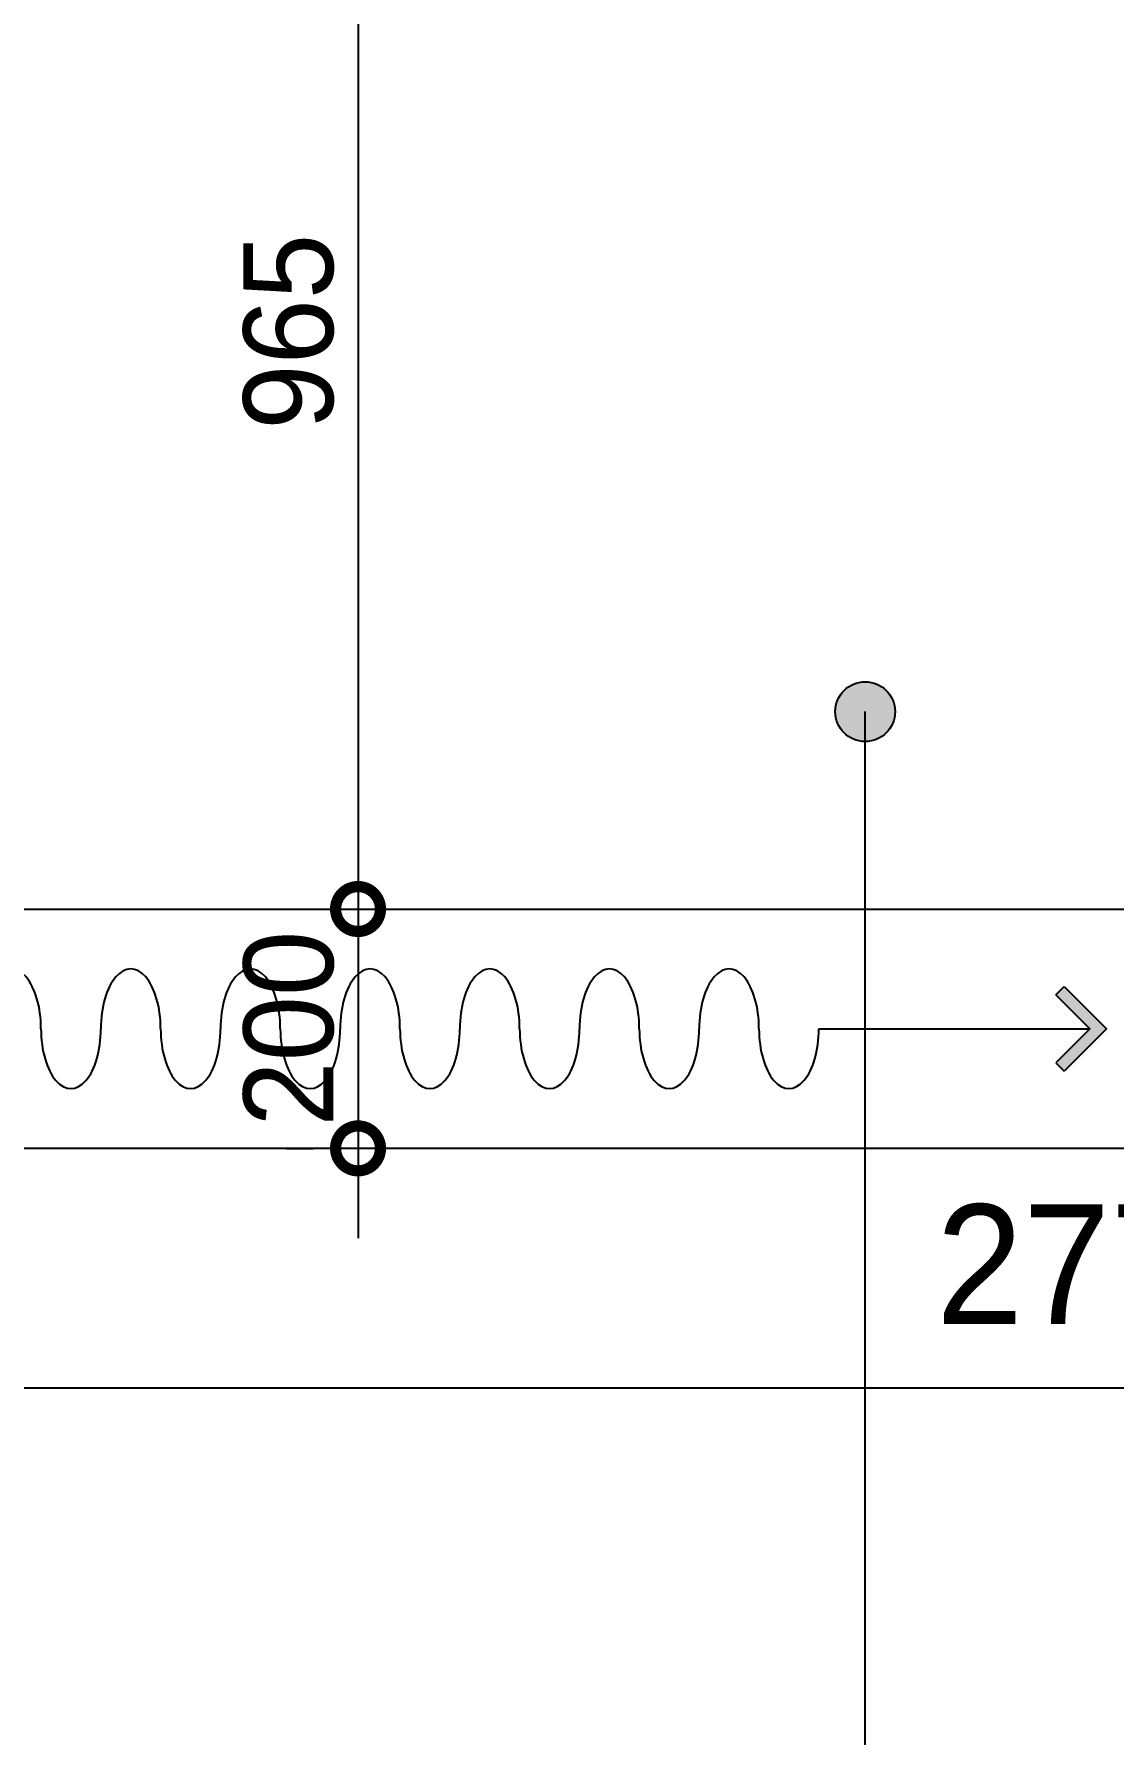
# Model space of a CAD drawing. Header units: inches. Extents: x -55157 to -7160, y -122257 to -52101.
# Drawn here: x -31456 to -30553, y -100201 to -98780 of the extents above; entities that cross this region are included whole.
import ezdxf

# ---------------------------------------------------------------- set-up
doc = ezdxf.new("R2010")
doc.units = ezdxf.units.IN
doc.header["$LTSCALE"] = 50
doc.header["$MEASUREMENT"] = 0
doc.linetypes.add('HIDDEN', pattern=[0.375, 0.25, -0.125])
for name, color, linetype in [('0-ELC TEXT', 7, 'Continuous'), ('01. F-소품', 3, 'Continuous'), ('06-LIGHT', 4, 'Continuous'), ('07-DIM WAL', 5, 'Continuous'), ('CEIL-LIGHT', 7, 'Continuous'), ('도면층4', 4, 'Continuous')]:
    doc.layers.add(name, color=color, linetype=linetype)
doc.styles.add('스타일1', font='HY울릉도M.TTF')
doc.styles.add('코레일둥고', font='Korail_Round_Gothic_Medium.ttf')
doc.dimstyles.new('30', dxfattribs={"dimscale": 30, "dimtxt": 2.5, "dimasz": 2.5, "dimexe": 1.25, "dimexo": 2, "dimtad": 1, "dimdec": 0, "dimtxsty": '스타일1', "dimblk": 'DOTSMALL', "dimcen": 2.5, "dimclrd": 1, "dimclre": 1, "dimclrt": 2, "dimadec": 0, "dimazin": 0, "dimtfac": 1, "dimtix": 1, "dimtmove": 0, "dimatfit": 3, "dimldrblk": 'DOTSMALL', "dimfxl": 1.25, "dimarcsym": 0})

# ---------------------------------------------------------------- blocks, each defined once
blk = doc.blocks.new('vudauseh')
at = {"layer": '도면층4'}
blk.add_lwpolyline([(-53025, -65805.2), (-50255, -65805.2), (-50255, -65605.2), (-53025, -65605.2)], close=True, dxfattribs=at)
at = {"layer": '0-ELC TEXT', "style": '코레일둥고'}
blk.add_text('2770(W)X1325(H)', height=100, dxfattribs=at).set_placement((-52202, -65752))
blk = doc.blocks.new('ccjwsjdeh')
blk.add_blockref('vudauseh', (21500, -16519.2))
blk = doc.blocks.new('FFSFDF')
at = {"layer": '01. F-소품'}
blk.add_hatch(color=8, dxfattribs=at).paths.add_polyline_path([(1567672.9, 1746751.1), (1567679.9, 1746744.1), (1567715.3, 1746779.4), (1567679.9, 1746814.8), (1567672.9, 1746807.7), (1567701.2, 1746779.4)])
at = {"layer": '01. F-소품', "color": 8}
for p, q in [((1567672.9, 1746807.7), (1567679.9, 1746814.8)), ((1567474.8, 1746779.4), (1567701.2, 1746779.4)), ((1567672.9, 1746751.1), (1567679.9, 1746744.1))]:
    blk.add_line(p, q, dxfattribs=at)
for points in [[(1567672.9, 1746807.7), (1567701.2, 1746779.4), (1567672.9, 1746751.1)], [(1567679.9, 1746814.8), (1567715.3, 1746779.4), (1567679.9, 1746744.1)]]:
    blk.add_lwpolyline(points, dxfattribs=at)
for centre, start_param, end_param in [((1566799.8, 1746779.4), 1.570796, 4.712389), ((1566899.8, 1746779.4), 1.570796, 4.712389), ((1566999.8, 1746779.4), 1.570796, 4.712389), ((1567099.8, 1746779.4), 1.570796, 4.712389), ((1567199.8, 1746779.4), 1.570796, 4.712389), ((1567299.8, 1746779.4), 1.570796, 4.712389), ((1567399.8, 1746779.4), 1.570796, 4.712389), ((1566749.8, 1746779.4), 6.283185, 7.853982), ((1566849.8, 1746779.4), 4.712389, 7.853982), ((1566949.8, 1746779.4), 4.712389, 7.853982), ((1567049.8, 1746779.4), 4.712389, 7.853982), ((1567149.8, 1746779.4), 4.712389, 7.853982), ((1567249.8, 1746779.4), 4.712389, 7.853982), ((1567349.8, 1746779.4), 4.712389, 7.853982), ((1567449.8, 1746779.4), 4.712389, 7.853982)]:
    blk.add_ellipse(centre, major_axis=(0, -50), ratio=0.5, start_param=start_param, end_param=end_param, dxfattribs=at)
blk = doc.blocks.new('_DOTSMALL')
at = {"color": 0, "linetype": 'ByBlock', "const_width": 0.5}
blk.add_lwpolyline([(-0.0625, 0, 1), (0.0625, 0, 1)], format="xyb", close=True, dxfattribs=at)
blk = doc.blocks.new('*D342')
at = {"layer": '07-DIM WAL', "color": 1, "lineweight": -2, "transparency": 16777216}
for p, q in [((-31245, -98546.8), (-31222.5, -98546.8)), ((-31185, -98546.8), (-31185, -99511.4)), ((-31245, -99511.4), (-31222.5, -99511.4))]:
    blk.add_line(p, q, dxfattribs=at)
at = {"layer": 'Defpoints', "color": 0, "transparency": 16777216}
for p in [(-31185, -98546.8), (-31185, -99511.4), (-31185, -99511.4)]:
    blk.add_point(p, dxfattribs=at)
at = {"layer": '07-DIM WAL', "color": 1, "lineweight": -2, "transparency": 16777216, "xscale": 75, "yscale": 75, "zscale": 75}
for p, rotation in [((-31185, -98546.8), 90), ((-31185, -99511.4), 270)]:
    blk.add_blockref('_DOTSMALL', p, dxfattribs=dict(at, rotation=rotation))
at = {"layer": '07-DIM WAL', "color": 2, "transparency": 16777216, "insert": (-31242.8, -99029.1), "char_height": 75, "attachment_point": 5, "rotation": 90, "style": '스타일1'}
blk.add_mtext('965', dxfattribs=at)
blk = doc.blocks.new('*D343')
at = {"layer": '07-DIM WAL', "color": 1, "lineweight": -2, "transparency": 16777216}
for p, q in [((-31185, -99436.4), (-31185, -99786.4)), ((-31245, -99511.4), (-31222.5, -99511.4)), ((-31245, -99711.4), (-31222.5, -99711.4))]:
    blk.add_line(p, q, dxfattribs=at)
at = {"layer": 'Defpoints', "color": 0, "transparency": 16777216}
for p in [(-31185, -99511.4), (-31185, -99711.4), (-31185, -99711.4)]:
    blk.add_point(p, dxfattribs=at)
at = {"layer": '07-DIM WAL', "color": 1, "lineweight": -2, "transparency": 16777216, "xscale": 75, "yscale": 75, "zscale": 75}
for p, rotation in [((-31185, -99511.4), 270), ((-31185, -99711.4), 90)]:
    blk.add_blockref('_DOTSMALL', p, dxfattribs=dict(at, rotation=rotation))
at = {"layer": '07-DIM WAL', "color": 2, "transparency": 16777216, "insert": (-31242.7, -99611.4), "char_height": 75, "attachment_point": 5, "rotation": 90, "style": '스타일1'}
blk.add_mtext('200', dxfattribs=at)

msp = doc.modelspace()

# ---------------------------------------------------------------- hatches: boundary and pattern name
at = {"layer": '0-ELC TEXT'}
h = msp.add_hatch(color=256, dxfattribs=at)
h.dxf.hatch_style = 1
edge = h.paths.add_edge_path()
edge.add_arc((-30761.206, -99346.492), 25, -90, 270, ccw=False)
h = msp.add_hatch(color=256, dxfattribs=at)
h.dxf.hatch_style = 1
edge = h.paths.add_edge_path()
edge.add_arc((-30761.206, -99346.492), 25, -90, 270, ccw=False)

# ---------------------------------------------------------------- linework, layer by layer
msp.add_line((-30761.206, -100485.191), (-30761.206, -99346.492), dxfattribs=at)
msp.add_circle((-30761.206, -99346.492), 25, dxfattribs=at)
msp.add_circle((-30761.206, -99346.492), 25, dxfattribs=at)
at = {"layer": '06-LIGHT'}
msp.add_lwpolyline([(-31524.967, -99711.45), (-31524.967, -99511.45), (-28534.967, -99511.45)], dxfattribs=at)

# ---------------------------------------------------------------- block references
at = {"color": 0}
msp.add_blockref('FFSFDF', (-1598274.73, -1846390.878), dxfattribs=at)
at = {"layer": 'CEIL-LIGHT', "color": 10, "linetype": 'HIDDEN', "ltscale": 5}
msp.add_blockref('ccjwsjdeh', (0, -17587.01), dxfattribs=at)

# ---------------------------------------------------------------- dimensions: what is measured, and where the dimension line sits
at = {"layer": '07-DIM WAL'}
for base, p1, p2, picture, middle in [((-31184.967, -99511.45), (-31184.967, -98546.762), (-31184.967, -99511.45), '*D342', (-31242.815, -99029.106)), ((-31184.967, -99711.45), (-31184.967, -99511.45), (-31184.967, -99711.45), '*D343', (-31242.715, -99611.45))]:
    dim = msp.add_linear_dim(base=base, p1=p1, p2=p2, angle=90, dimstyle='30', dxfattribs=at)
    dim.commit()
    dim.dimension.update_dxf_attribs({"geometry": picture, "text_midpoint": middle})

doc.saveas('drawing.dxf')
